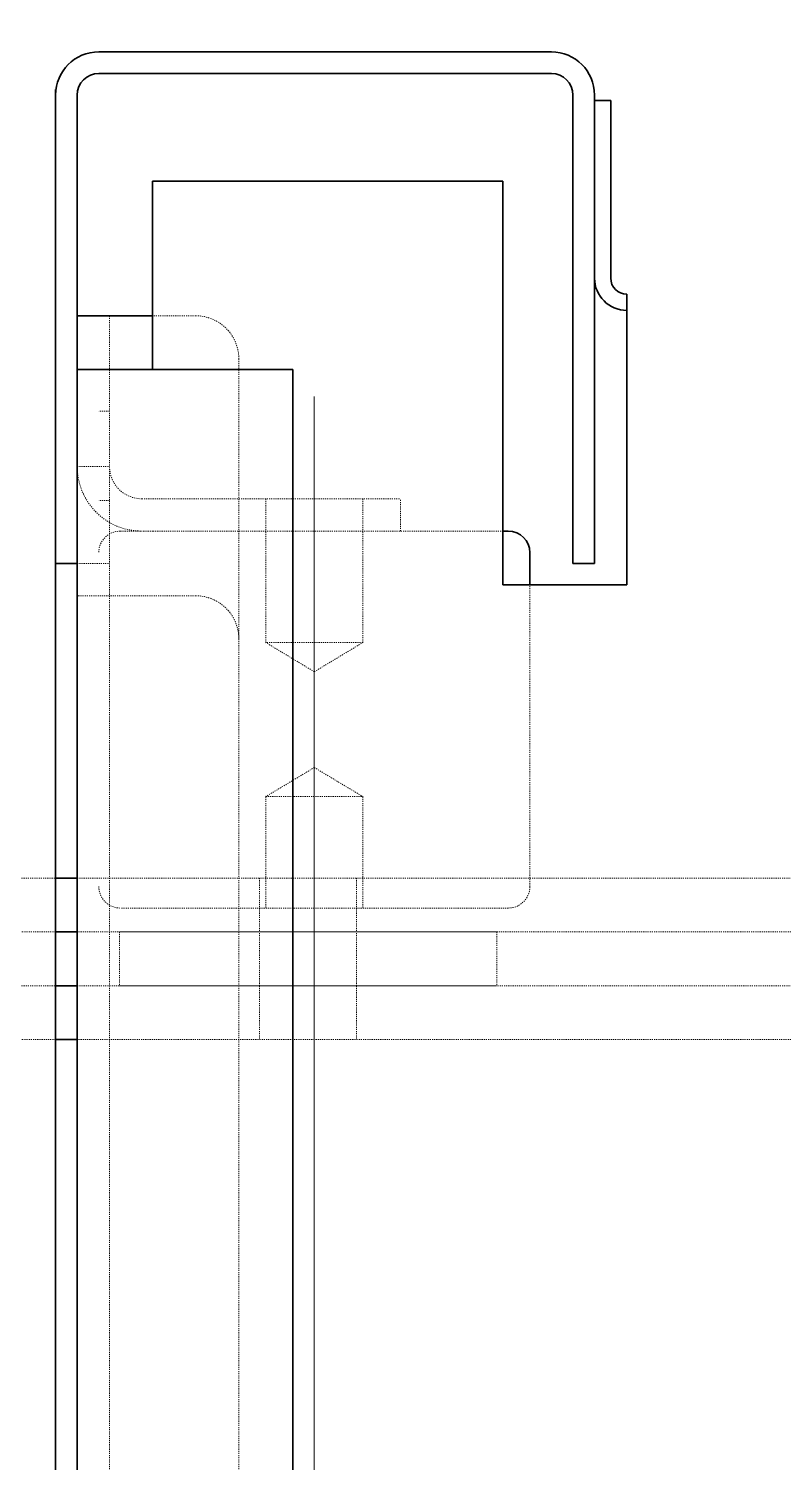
# Model space of a CAD drawing. Header units: millimetres. Extents: x -116965 to 323937, y 291661 to 566926.
# Drawn here: x -18959.8 to -18889.8, y 302637.3 to 302770.5 of the extents above; entities that cross this region are included whole.
import ezdxf

# ---------------------------------------------------------------- set-up
doc = ezdxf.new("R2010")
doc.units = ezdxf.units.MM
doc.linetypes.add('DASHED', pattern=[0.75, 0.5, -0.25])
doc.layers.get('0').update_dxf_attribs({"lineweight": 18})
for name, color, linetype, lineweight in [('Centerline(Schneider)', 7, 'Continuous', 18), ('Hidden Edges(Schneider)', 7, 'DASHED', 18), ('Symbols(Schneider)', 7, 'Continuous', 18), ('Visible Edges(Schneider)', 7, 'Continuous', 35)]:
    doc.layers.add(name, color=color, linetype=linetype, lineweight=lineweight)
doc.styles.add('schneder_1', font='micross.ttf')
doc.dimstyles.new('estilo_Schneider$7', dxfattribs={"dimscale": 5, "dimtxt": 3, "dimasz": 3, "dimexe": 2, "dimexo": 1, "dimgap": 0.3, "dimtad": 1, "dimtoh": 1, "dimrnd": 1e-08, "dimzin": 12, "dimtxsty": 'schneder_1', "dimblk": 'Filled-1', "dimcen": 0.09, "dimdle": 10, "dimclrd": 7, "dimclre": 7, "dimclrt": 7, "dimadec": 1, "dimazin": 3, "dimtfac": 0.5, "dimtdec": 3, "dimtmove": 0, "dimatfit": 3, "dimldrblk": 'Filled-1', "dimfxl": 1, "dimtolj": 1, "dimlwd": 15, "dimlwe": 25, "dimarcsym": 0})

# ---------------------------------------------------------------- blocks, each defined once
blk = doc.blocks.new('Filled-1')
at = {"color": 0}
for p, q in [((0, 0), (-1, 0.1667)), ((-1, 0.1667), (-1, -0.1667)), ((-1, 0), (0, 0)), ((-1, -0.1667), (0, 0))]:
    blk.add_line(p, q, dxfattribs=at)
at = {"color": 0, "flags": 128}
blk.add_lwpolyline([(-1, -0.1667), (0, 0), (-1, 0.1667), (-1, -0.1667)], dxfattribs=at)
at = {"color": 0}
blk.add_solid([(-1, -0.1667), (0, 0), (-1, 0.1667), (-1, -0.1667)], dxfattribs=at)

msp = doc.modelspace()

# ---------------------------------------------------------------- linework, layer by layer
at = {"layer": 'Centerline(Schneider)', "linetype": 'Continuous'}
msp.add_line((-18933.298825, 302570.679476), (-18933.298825, 302736.315878), dxfattribs=at)
at = {"layer": 'Hidden Edges(Schneider)', "ltscale": 0.141732}
msp.add_line((-18952.298825, 302743.815878), (-18952.298825, 302635.815878), dxfattribs=at)
at = {"layer": 'Hidden Edges(Schneider)', "ltscale": 0.016433}
msp.add_line((-18944.298825, 302743.815878), (-18948.298825, 302743.815878), dxfattribs=at)
at = {"layer": 'Hidden Edges(Schneider)', "ltscale": 0.140289}
msp.add_line((-18940.298825, 302739.815878), (-18940.298825, 302632.915878), dxfattribs=at)
at = {"layer": 'Hidden Edges(Schneider)', "ltscale": 0.004033}
for p, q in [((-18952.298825, 302734.965878), (-18953.298825, 302734.965878)), ((-18952.298825, 302726.665878), (-18953.298825, 302726.665878))]:
    msp.add_line(p, q, dxfattribs=at)
at = {"layer": 'Hidden Edges(Schneider)', "ltscale": 0.0123}
for p, q in [((-18955.298825, 302729.815878), (-18952.298825, 302729.815878)), ((-18937.798825, 302726.815878), (-18937.798825, 302723.815878)), ((-18928.798825, 302726.815878), (-18928.798825, 302723.815878)), ((-18925.298825, 302723.815878), (-18925.298825, 302726.815878)), ((-18955.298825, 302720.815878), (-18952.298825, 302720.815878))]:
    msp.add_line(p, q, dxfattribs=at)
at = {"layer": 'Hidden Edges(Schneider)', "ltscale": 0.082567}
msp.add_line((-18949.298825, 302726.815878), (-18929.298825, 302726.815878), dxfattribs=at)
at = {"layer": 'Hidden Edges(Schneider)', "ltscale": 0.025871}
msp.add_line((-18929.298825, 302726.815878), (-18925.298825, 302726.815878), dxfattribs=at)
at = {"layer": 'Hidden Edges(Schneider)', "ltscale": 0.035306}
msp.add_line((-18951.298825, 302723.815878), (-18949.298825, 302723.815878), dxfattribs=at)
at = {"layer": 'Hidden Edges(Schneider)', "ltscale": 0.004171}
msp.add_line((-18948.265455, 302723.815878), (-18949.298825, 302723.815878), dxfattribs=at)
at = {"layer": 'Hidden Edges(Schneider)', "ltscale": 0.145909}
msp.add_line((-18948.265455, 302723.815878), (-18915.798825, 302723.815878), dxfattribs=at)
at = {"layer": 'Hidden Edges(Schneider)', "ltscale": 0.042672}
for p, q in [((-18937.798825, 302713.467878), (-18937.798825, 302723.815878)), ((-18928.798825, 302713.467878), (-18928.798825, 302723.815878)), ((-18937.798825, 302699.163878), (-18937.798825, 302688.815878)), ((-18928.798825, 302699.163878), (-18928.798825, 302688.815878))]:
    msp.add_line(p, q, dxfattribs=at)
at = {"layer": 'Hidden Edges(Schneider)', "ltscale": 0.146982}
msp.add_line((-18913.298825, 302690.815878), (-18913.298825, 302718.815878), dxfattribs=at)
at = {"layer": 'Hidden Edges(Schneider)', "ltscale": 0.038856}
msp.add_line((-18949.298825, 302717.815878), (-18955.298825, 302717.815878), dxfattribs=at)
at = {"layer": 'Hidden Edges(Schneider)', "ltscale": 0.020567}
for p, q in [((-18944.298825, 302717.815878), (-18949.298825, 302717.815878)), ((-18938.377861, 302691.591878), (-18938.377861, 302686.591878)), ((-18929.377861, 302691.591878), (-18929.377861, 302686.591878)), ((-18951.377861, 302686.591878), (-18951.377861, 302681.591878)), ((-18938.377861, 302681.591878), (-18938.377861, 302686.591878)), ((-18929.377861, 302681.591878), (-18929.377861, 302686.591878)), ((-18916.377861, 302686.591878), (-18916.377861, 302681.591878)), ((-18938.377861, 302681.591878), (-18938.377861, 302676.591878)), ((-18929.377861, 302681.591878), (-18929.377861, 302676.591878))]:
    msp.add_line(p, q, dxfattribs=at)
at = {"layer": 'Hidden Edges(Schneider)', "ltscale": 0.058334}
for p, q in [((-18928.798825, 302713.467878), (-18937.798825, 302713.467878)), ((-18937.798825, 302699.163878), (-18928.798825, 302699.163878))]:
    msp.add_line(p, q, dxfattribs=at)
at = {"layer": 'Hidden Edges(Schneider)', "ltscale": 0.021599}
for p, q in [((-18933.298825, 302710.764005), (-18937.798825, 302713.467878)), ((-18933.298825, 302710.764005), (-18928.798825, 302713.467878)), ((-18933.298825, 302701.867751), (-18937.798825, 302699.163878)), ((-18933.298825, 302701.867751), (-18928.798825, 302699.163878))]:
    msp.add_line(p, q, dxfattribs=at)
at = {"layer": 'Hidden Edges(Schneider)', "ltscale": 0.149283}
for p, q in [((-19085.271259, 302691.591878), (-18957.298825, 302691.591878)), ((-18957.298825, 302686.591878), (-19085.271259, 302686.591878))]:
    msp.add_line(p, q, dxfattribs=at)
at = {"layer": 'Hidden Edges(Schneider)', "ltscale": 0.136974}
for p, q in [((-18955.298825, 302691.591878), (-18837.877861, 302691.591878)), ((-18837.877861, 302686.591878), (-18955.298825, 302686.591878)), ((-18955.298825, 302681.591878), (-18837.877861, 302681.591878)), ((-18837.877861, 302676.591878), (-18955.298825, 302676.591878))]:
    msp.add_line(p, q, dxfattribs=at)
at = {"layer": 'Hidden Edges(Schneider)', "ltscale": 0.148422}
msp.add_line((-18915.298825, 302688.815878), (-18951.298825, 302688.815878), dxfattribs=at)
at = {"layer": 'Hidden Edges(Schneider)', "ltscale": 0.122485}
for p, q in [((-18916.377861, 302686.591878), (-18951.377861, 302686.591878)), ((-18951.377861, 302681.591878), (-18916.377861, 302681.591878))]:
    msp.add_line(p, q, dxfattribs=at)
at = {"layer": 'Hidden Edges(Schneider)', "ltscale": 0.14345}
for p, q in [((-19080.271259, 302681.591878), (-18957.298825, 302681.591878)), ((-18957.298825, 302676.591878), (-19080.271259, 302676.591878))]:
    msp.add_line(p, q, dxfattribs=at)
at = {"layer": 'Hidden Edges(Schneider)', "ltscale": 0.025871}
for centre in [(-18944.298825, 302739.815878), (-18944.298825, 302713.815878)]:
    msp.add_arc(centre, 4, 0, 90, dxfattribs=at)
at = {"layer": 'Hidden Edges(Schneider)', "ltscale": 0.038856}
msp.add_arc((-18949.298825, 302729.815878), 6, 180, 270, dxfattribs=at)
at = {"layer": 'Hidden Edges(Schneider)', "ltscale": 0.019378}
msp.add_arc((-18949.298825, 302729.815878), 3, 180, 270, dxfattribs=at)
at = {"layer": 'Hidden Edges(Schneider)', "ltscale": 0.012885}
for centre, start, end in [((-18951.298825, 302721.815878), 90, 180), ((-18951.298825, 302690.815878), 180, 270), ((-18915.298825, 302690.815878), 270, 0)]:
    msp.add_arc(centre, 2, start, end, dxfattribs=at)
at = {"layer": 'Visible Edges(Schneider)'}
for p, q in [((-18953.298825, 302768.315878), (-18911.298825, 302768.315878)), ((-18911.298825, 302766.315878), (-18953.298825, 302766.315878)), ((-18957.298825, 302764.815878), (-18957.298825, 302764.315878)), ((-18957.298825, 302720.815878), (-18957.298825, 302764.315878)), ((-18955.298825, 302764.315878), (-18955.298825, 302720.815878)), ((-18909.298825, 302720.815878), (-18909.298825, 302764.315878)), ((-18907.298825, 302764.315878), (-18907.298825, 302720.815878)), ((-18907.298825, 302763.815878), (-18905.798825, 302763.815878)), ((-18905.798825, 302763.815878), (-18905.798825, 302747.315878)), ((-18915.798825, 302756.315878), (-18948.298825, 302756.315878)), ((-18948.298825, 302756.315878), (-18948.298825, 302738.815878)), ((-18915.798825, 302718.815878), (-18915.798825, 302756.315878)), ((-18904.298825, 302742.815878), (-18904.298825, 302745.815878)), ((-18949.298825, 302743.815878), (-18955.298825, 302743.815878)), ((-18948.298825, 302743.815878), (-18949.298825, 302743.815878)), ((-18904.298825, 302742.815878), (-18904.298825, 302718.815878)), ((-18951.298825, 302738.815878), (-18955.298825, 302738.815878)), ((-18935.298825, 302738.815878), (-18951.298825, 302738.815878)), ((-18935.298825, 302397.815878), (-18935.298825, 302738.815878)), ((-18915.798825, 302723.815878), (-18915.298825, 302723.815878)), ((-18913.298825, 302718.815878), (-18913.298825, 302721.815878)), ((-18955.298825, 302720.815878), (-18957.298825, 302720.815878)), ((-18957.298825, 302720.815878), (-18957.298825, 302552.815878)), ((-18955.298825, 302415.815878), (-18955.298825, 302720.815878)), ((-18907.298825, 302720.815878), (-18909.298825, 302720.815878)), ((-18904.298825, 302718.815878), (-18915.798825, 302718.815878)), ((-18957.298825, 302691.591878), (-18955.298825, 302691.591878)), ((-18955.298825, 302686.591878), (-18957.298825, 302686.591878)), ((-18957.298825, 302681.591878), (-18955.298825, 302681.591878)), ((-18955.298825, 302676.591878), (-18957.298825, 302676.591878))]:
    msp.add_line(p, q, dxfattribs=at)
for centre, radius, start, end in [((-18953.298825, 302764.315878), 4, 90, 180), ((-18911.298825, 302764.315878), 4, 0, 90), ((-18953.298825, 302764.315878), 2, 90, 180), ((-18911.298825, 302764.315878), 2, 0, 90), ((-18904.298825, 302747.315878), 3, 180, 270), ((-18904.298825, 302747.315878), 1.5, 180, 270), ((-18915.298825, 302721.815878), 2, 0, 90)]:
    msp.add_arc(centre, radius, start, end, dxfattribs=at)

# ---------------------------------------------------------------- leaders
at = {"layer": 'Symbols(Schneider)', "color": 7, "linetype": 'Continuous', "lineweight": 18, "annotation_type": 0, "has_hookline": 1, "hookline_direction": 0, "text_width": 201.947484}
msp.add_leader([(-19047.013159, 302643.290451), (-18961.441494, 302831.778583), (-18946.441494, 302831.778583)], dimstyle='estilo_Schneider$7', override={"dimtad": 0}, dxfattribs=at)

doc.saveas('drawing.dxf')
